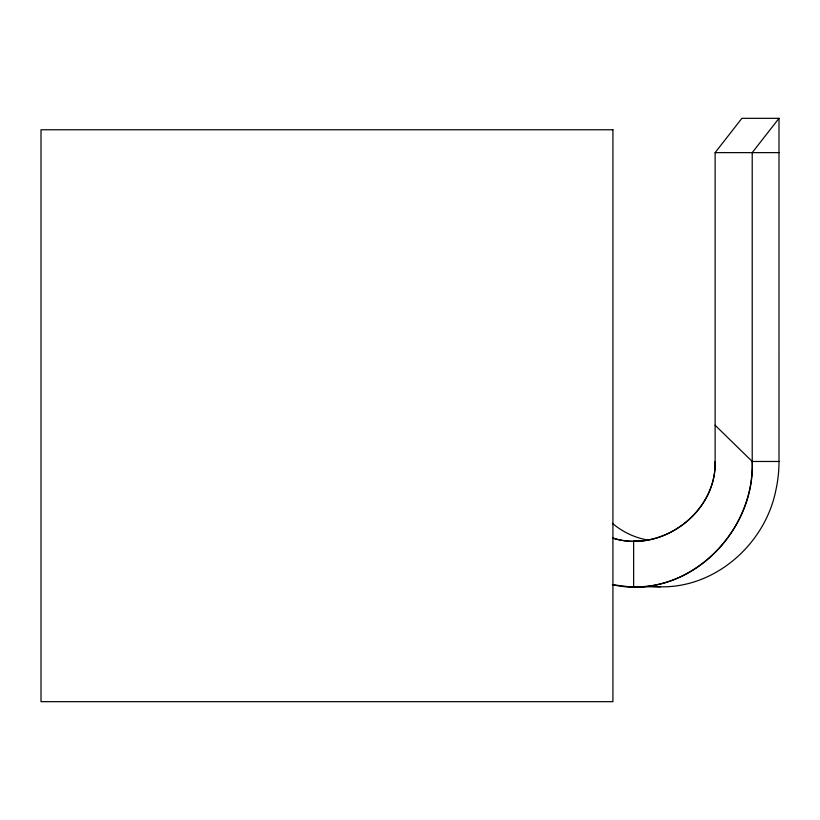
<?xml version="1.0" encoding="UTF-8"?>
<svg xmlns="http://www.w3.org/2000/svg" width="820" height="820" viewBox="0 0 820 820"><rect width="100%" height="100%" fill="white"/><g stroke="black" fill="none" stroke-linecap="round" stroke-linejoin="round"><path stroke-width="1.23" d="M779 118.326L752.217 152.633L752.217 461.476C755.486 533.687 685.202 601.245 612.386 584.68L628.468 586.71L660.428 586.823C715.952 587.971 765.326 543.557 775.884 490.114A109.009 88.365 -90 0 0 779.01 461.476L779 118.326L741.905 118.326L715.122 152.633L715.122 461.476C716.67 512.684 660.981 553.613 612.489 538.022M715.122 461.476C716.629 512.326 661.75 553.121 613.422 538.289M715.122 425.252L752.217 461.476C754.328 525.897 699.757 588.422 633.634 586.823L633.634 541.067L640.01 541.067M715.122 152.633L779 152.633M752.217 461.476L779 461.476M660.428 586.823L650.004 586.331M647.605 539.99C634.659 537.746 622.411 531.852 612.417 523.334M612.919 129.765L41 129.765L41 701.674L612.919 701.674L612.919 129.765"/></g></svg>
